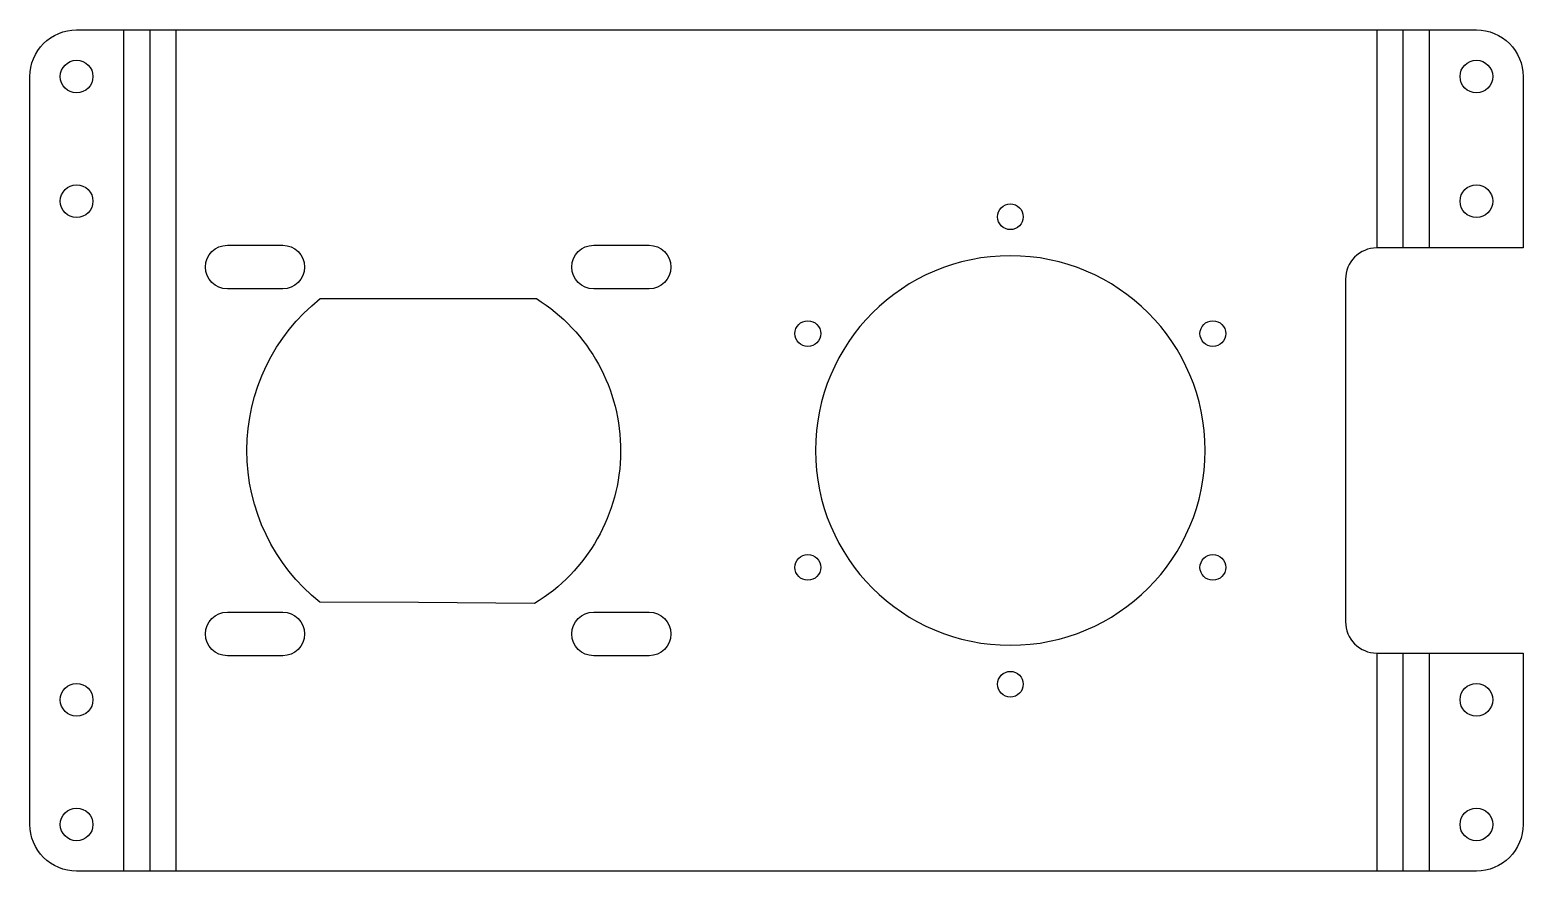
# Model space of a CAD drawing. Header units: millimetres. Extents: x -24 to 168, y 0 to 108.
import ezdxf

# ---------------------------------------------------------------- set-up
doc = ezdxf.new("R2010")
doc.units = ezdxf.units.MM

msp = doc.modelspace()

# ---------------------------------------------------------------- linework, layer by layer
at = {"layer": 'BEND'}
for p, q in [((-8.39, 108), (-8.39, 0)), ((152.39, 80), (152.39, 108)), ((152.39, 0), (152.39, 28))]:
    msp.add_line(p, q, dxfattribs=at)
at = {"layer": 'BEND_EXTENT'}
for p, q in [((-11.79, 108), (-11.79, 0)), ((-5, 0), (-5, 108)), ((149, 108), (149, 80)), ((155.79, 80), (155.79, 108)), ((149, 28), (149, 0)), ((155.79, 0), (155.79, 28))]:
    msp.add_line(p, q, dxfattribs=at)
at = {"layer": 'INTERIOR_PROFILES'}
for points in [[(8.65, 74.75), (1.55, 74.75, -1), (1.55, 80.35), (8.65, 80.35, -1)], [(48.55, 80.35), (55.65, 80.35, -1), (55.65, 74.75), (48.55, 74.75, -1)], [(26.08, 34.5), (13.41, 34.53, -0.481004), (13.45, 73.5), (41.2, 73.5, -0.558396), (40.94, 34.34)], [(1.55, 33.25), (8.65, 33.25, -1), (8.65, 27.65), (1.55, 27.65, -1)], [(48.55, 27.65, -1), (48.55, 33.25), (55.65, 33.25, -1), (55.65, 27.65)]]:
    msp.add_lwpolyline(points, format="xyb", close=True, dxfattribs=at)
for centre, radius in [((-17.79, 102), 2.1), ((161.79, 102), 2.1), ((-17.79, 86), 2.1), ((161.79, 86), 2.1), ((102, 84), 1.65), ((76.02, 69), 1.65), ((127.98, 69), 1.65), ((76.02, 39), 1.65), ((127.98, 39), 1.65), ((102, 24), 1.65), ((-17.79, 22), 2.1), ((161.79, 22), 2.1), ((-17.79, 6), 2.1), ((161.79, 6), 2.1)]:
    msp.add_circle(centre, radius, dxfattribs=at)
at = {"layer": 'INTERIOR_PROFILES', "extrusion": (0, 0, -1)}
msp.add_circle((-102, 54), 25, dxfattribs=at)
at = {"layer": 'OUTER_PROFILES'}
msp.add_lwpolyline([(149, 80, 0.414214), (145, 76), (145, 32, 0.414214), (149, 28), (167.79, 28), (167.79, 6, -0.414214), (161.79, 0), (155.79, 0), (149, 0), (0, 0), (-5, 0), (-11.79, 0), (-17.79, 0, -0.414214), (-23.79, 6), (-23.79, 102, -0.414214), (-17.79, 108), (-11.79, 108), (-5, 108), (0, 108), (149, 108), (155.79, 108), (161.79, 108, -0.414214), (167.79, 102), (167.79, 80)], format="xyb", close=True, dxfattribs=at)

doc.saveas('drawing.dxf')
